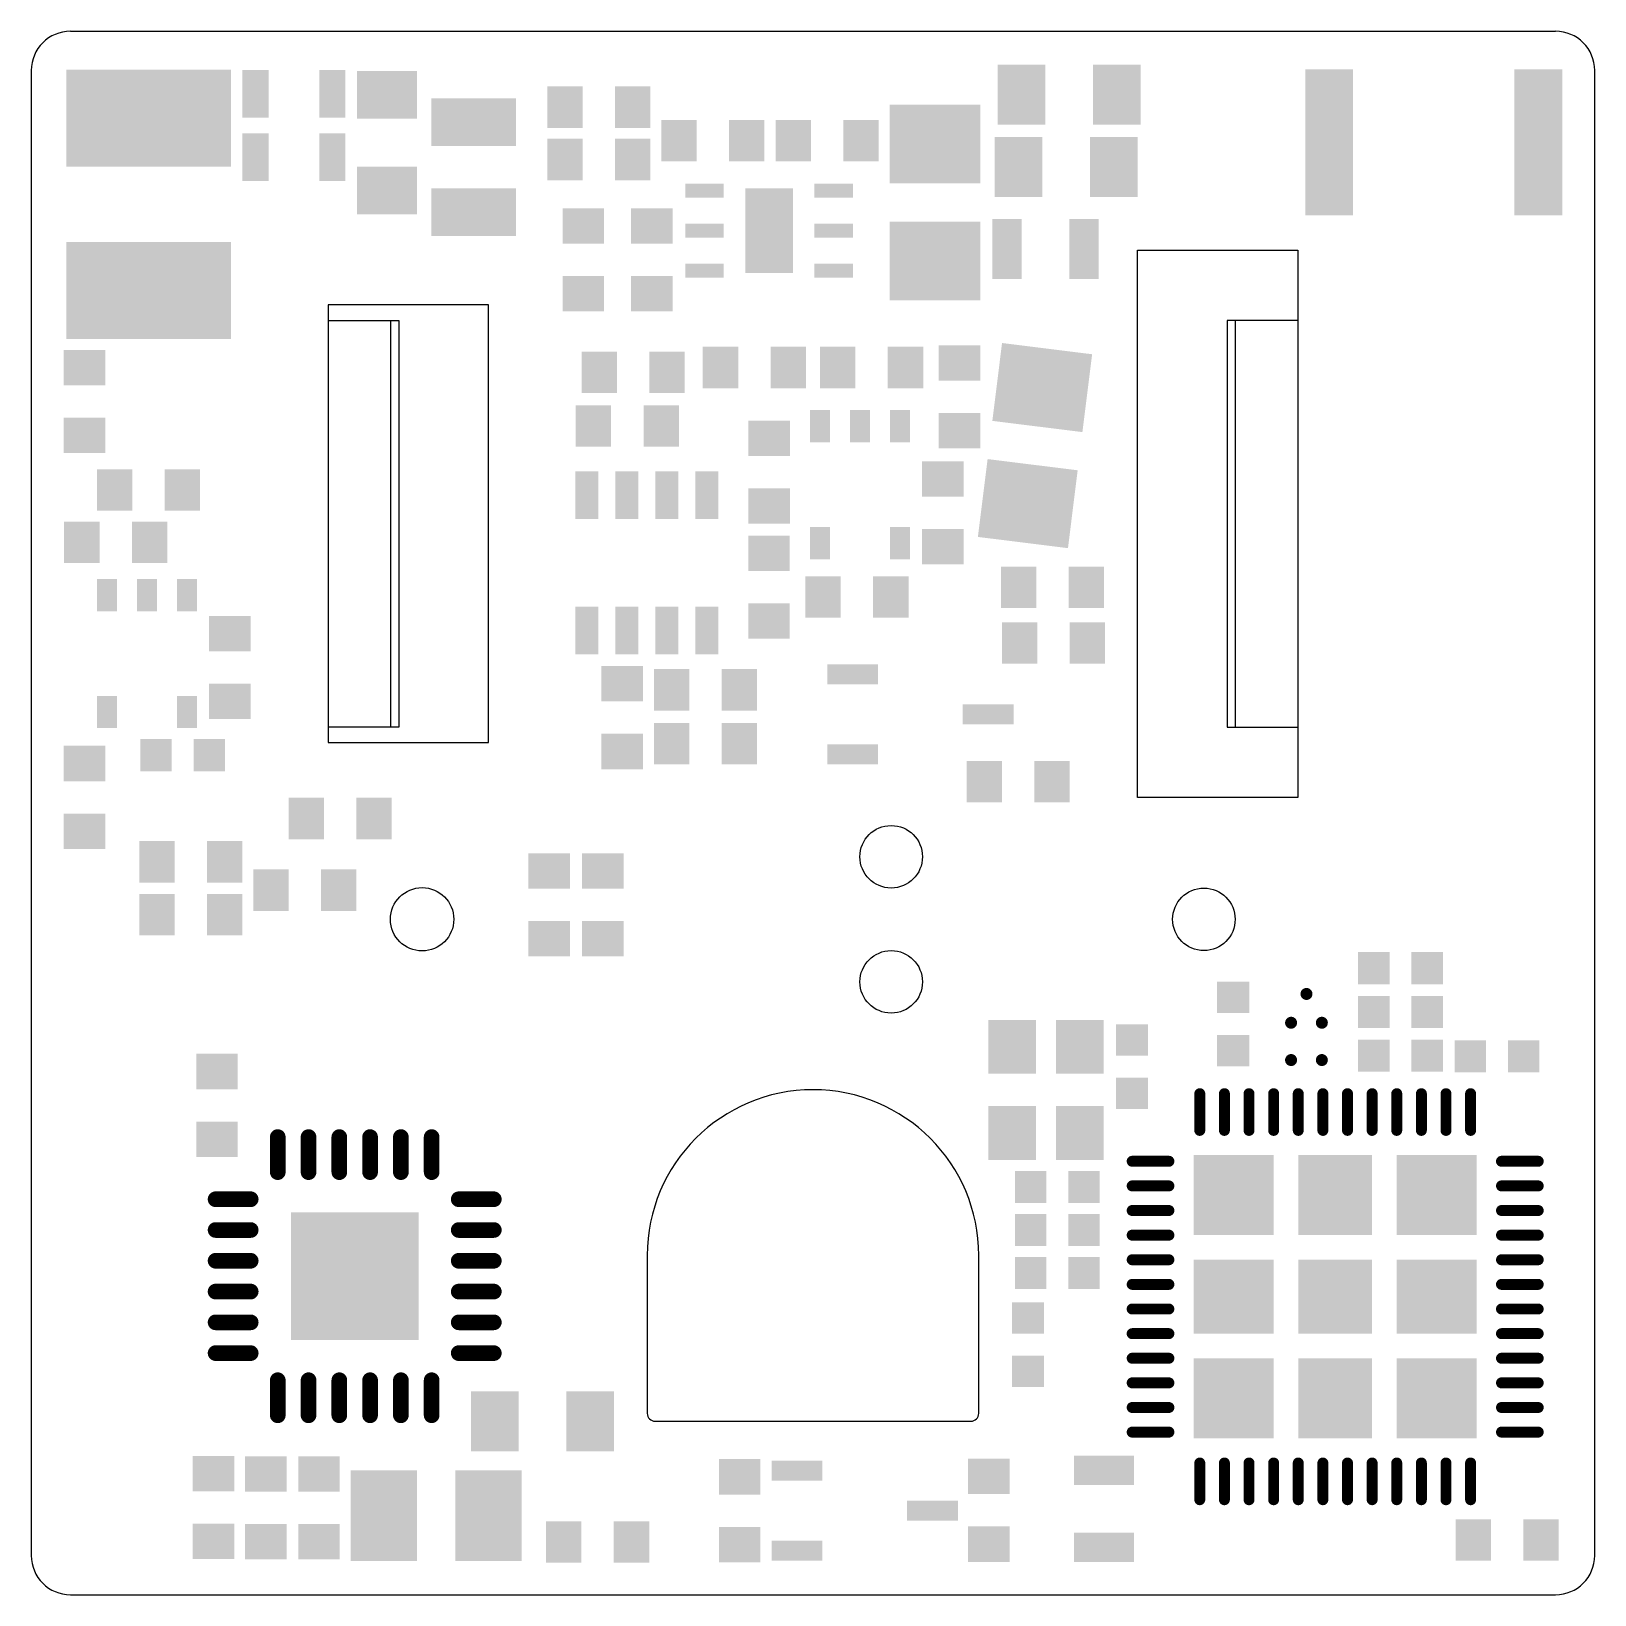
# Model space of a CAD drawing. Extents: x -12.7 to 12.7, y -17.4 to 8.
import ezdxf

# ---------------------------------------------------------------- set-up
doc = ezdxf.new("R2010")
doc.units = 0
doc.layers.add('20', color=7, linetype='CONTINUOUS')
doc.layers.add('31', color=253, linetype='CONTINUOUS')

# ---------------------------------------------------------------- blocks, each defined once
blk = doc.blocks.new('PIE')
at = {"const_width": 0.5}
blk.add_lwpolyline([(0, -0.25, 1), (0, 0.25, 1), (0, -0.25)], format="xyb", dxfattribs=at)
blk = doc.blocks.new('RECT')
blk.add_solid([(-0.5, -0.5), (0.5, -0.5), (-0.5, 0.5), (0.5, 0.5)])
blk = doc.blocks.new('RECT40736X131936R100')
at = {"const_width": 0.1273}
blk.add_lwpolyline([(0.0636, -0.285), (0.0636, 0.285, 0.4142), (0, 0.3487), (0, 0.3487, 0.4142), (-0.0636, 0.285), (-0.0636, -0.285, 0.4142), (0, -0.3487), (0, -0.3487, 0.4142)], format="xyb", close=True, dxfattribs=at)
blk.add_solid([(-0.0254, -0.3104), (0.0254, -0.3104), (-0.0254, 0.3104), (0.0254, 0.3104)])
blk = doc.blocks.new('RECT123936X28448R100')
at = {"const_width": 0.0889}
blk.add_lwpolyline([(0.3429, 0), (0.3429, 0, 0.4142), (0.2984, 0.0445), (-0.2984, 0.0445, 0.4142), (-0.3429, 0), (-0.3429, 0, 0.4142), (-0.2984, -0.0445), (0.2984, -0.0445, 0.4142)], format="xyb", close=True, dxfattribs=at)
blk.add_solid([(-0.3206, -0.0222), (0.3206, -0.0222), (-0.3206, 0.0222), (0.3206, 0.0222)])

msp = doc.modelspace()

# ---------------------------------------------------------------- linework, layer by layer
at = {"layer": '20'}
for p, q in [((-12.065, 8.001), (12.065, 8.001)), ((-12.7, 7.366), (-12.7, -16.764)), ((12.7, -16.764), (12.7, 7.366)), ((5.2705, -4.445), (5.2705, 4.445)), ((5.2705, 4.445), (7.874, 4.445)), ((7.874, 4.445), (7.874, -4.445)), ((-7.874, 3.556), (-7.874, -3.556)), ((-5.2705, 3.556), (-7.874, 3.556)), ((-5.2705, -3.556), (-5.2705, 3.556)), ((-7.874, 3.302), (-6.858, 3.302)), ((-6.858, 3.302), (-6.731, 3.302)), ((-6.858, -3.302), (-6.858, 3.302)), ((-6.731, 3.302), (-6.731, -3.302)), ((6.858, 3.302), (6.731, 3.302)), ((6.731, 3.302), (6.731, -3.302)), ((7.874, 3.302), (6.858, 3.302)), ((6.858, 3.302), (6.858, -3.302)), ((-6.858, -3.302), (-7.874, -3.302)), ((-6.731, -3.302), (-6.858, -3.302)), ((6.731, -3.302), (6.858, -3.302)), ((6.858, -3.302), (7.874, -3.302)), ((-7.874, -3.556), (-5.2705, -3.556)), ((7.874, -4.445), (5.2705, -4.445)), ((-2.6924, -11.8872), (-2.6924, -14.4526)), ((2.6924, -14.4526), (2.6924, -11.8872)), ((-2.5654, -14.5796), (2.5654, -14.5796)), ((-12.065, -17.399), (12.065, -17.399))]:
    msp.add_line(p, q, dxfattribs=at)
for centre, radius in [((1.27, -5.4102), 0.508), ((-6.35, -6.4262), 0.5143), ((6.35, -6.4262), 0.508), ((1.27, -7.4422), 0.508)]:
    msp.add_circle(centre, radius, dxfattribs=at)
for centre, radius, start, end in [((-12.065, 7.366), 0.635, 90, 180), ((12.065, 7.366), 0.635, 0, 90), ((0, -11.8872), 2.6924, 90, 180), ((0, -11.8872), 2.6924, 0, 90), ((-2.5654, -14.4526), 0.127, 180, 270), ((2.5654, -14.4526), 0.127, 270, 0), ((-12.065, -16.764), 0.635, 180, 270), ((12.065, -16.764), 0.635, 270, 0)]:
    msp.add_arc(centre, radius, start, end, dxfattribs=at)

# ---------------------------------------------------------------- block references
at = {"layer": '31'}
for p, xscale, yscale, rotation in [((-10.795, 6.5911), 1.5746, 2.6746, 90), ((-6.9215, 6.9663), 0.7746, 0.9746, 270), ((-5.5118, 6.5244), 0.7746, 1.3746, 270), ((-4.0298, 6.7691), 0.5746, 0.6746, 180), ((-2.9298, 6.7691), 0.5746, 0.6746, 180), ((1.9812, 6.1697), 1.2746, 1.4746, 270), ((-2.1756, 6.223), 0.5746, 0.6746, 180), ((-1.0756, 6.223), 0.5746, 0.6746, 180), ((-0.3214, 6.223), 0.5746, 0.6746, 180), ((0.7786, 6.223), 0.5746, 0.6746, 180), ((-9.0578, 5.9531), 0.4246, 0.7746, 180), ((-7.8078, 5.9531), 0.4246, 0.7746, 180), ((-6.9215, 5.4163), 0.7746, 0.9746, 270), ((-5.5118, 5.0644), 0.7746, 1.3746, 270), ((-1.7644, 5.4125), 0.6246, 0.2246, 180), ((-0.7144, 4.7625), 0.7746, 1.3746, 180), ((0.3356, 5.4125), 0.6246, 0.2246, 180), ((-3.7306, 4.8363), 0.5746, 0.6746, 270), ((-2.6194, 4.8363), 0.5746, 0.6746, 270), ((-1.7644, 4.7625), 0.6246, 0.2246, 180), ((0.3356, 4.7625), 0.6246, 0.2246, 180), ((1.9812, 4.2697), 1.2746, 1.4746, 270), ((3.1528, 4.4641), 0.4746, 0.9746, 180), ((4.4032, 4.4641), 0.4746, 0.9746, 180), ((-10.795, 3.7911), 1.5746, 2.6746, 90), ((-1.7644, 4.1125), 0.6246, 0.2246, 180), ((0.3356, 4.1125), 0.6246, 0.2246, 180), ((-3.7306, 3.7363), 0.5746, 0.6746, 270), ((-2.6194, 3.7363), 0.5746, 0.6746, 270), ((-11.8364, 2.5344), 0.5746, 0.6746, 270), ((0.4025, 2.54), 0.5746, 0.6746, 180), ((1.5025, 2.54), 0.5746, 0.6746, 180), ((2.3813, 2.6138), 0.5746, 0.6746, 270), ((3.7242, 2.2127), 1.2746, 1.4746, 82.9), ((-3.5663, 1.5875), 0.5746, 0.6746, 180), ((-2.4663, 1.5875), 0.5746, 0.6746, 180), ((0.112, 1.585), 0.5246, 0.3246, 270), ((0.762, 1.585), 0.5246, 0.3246, 270), ((1.412, 1.585), 0.5246, 0.3246, 270), ((2.3813, 1.5138), 0.5746, 0.6746, 270), ((-11.8364, 1.4344), 0.5746, 0.6746, 270), ((-0.7112, 1.3882), 0.5746, 0.6746, 90), ((3.4894, 0.3273), 1.2746, 1.4746, 82.9), ((-3.6738, 0.465), 0.7746, 0.3746, 270), ((-3.0238, 0.465), 0.7746, 0.3746, 270), ((-2.3738, 0.465), 0.7746, 0.3746, 270), ((-1.7238, 0.465), 0.7746, 0.3746, 270), ((2.1082, 0.7278), 0.5746, 0.6746, 90), ((-0.7112, 0.2882), 0.5746, 0.6746, 90), ((-11.8784, -0.3016), 0.5746, 0.6746, 180), ((-10.7784, -0.3016), 0.5746, 0.6746, 180), ((-0.7144, -0.4819), 0.5746, 0.6746, 270), ((0.112, -0.315), 0.5246, 0.3246, 270), ((1.412, -0.315), 0.5246, 0.3246, 270), ((2.1082, -0.3722), 0.5746, 0.6746, 90), ((-11.4704, -1.1582), 0.5246, 0.3246, 270), ((-10.8204, -1.1582), 0.5246, 0.3246, 270), ((-10.1704, -1.1582), 0.5246, 0.3246, 270), ((0.1644, -1.1906), 0.5746, 0.6746, 180), ((1.2644, -1.1906), 0.5746, 0.6746, 180), ((-9.4742, -1.7868), 0.5746, 0.6746, 270), ((-3.6738, -1.735), 0.7746, 0.3746, 90), ((-3.0238, -1.735), 0.7746, 0.3746, 90), ((-2.3738, -1.735), 0.7746, 0.3746, 90), ((-1.7238, -1.735), 0.7746, 0.3746, 90), ((-0.7144, -1.5819), 0.5746, 0.6746, 270), ((-3.0988, -2.5996), 0.5746, 0.6746, 270), ((-2.2963, -2.6987), 0.5746, 0.6746, 180), ((-1.1963, -2.6987), 0.5746, 0.6746, 180), ((-9.4742, -2.8868), 0.5746, 0.6746, 270), ((-11.4704, -3.0582), 0.5246, 0.3246, 270), ((-10.1704, -3.0582), 0.5246, 0.3246, 270), ((-10.6724, -3.7592), 0.5105, 0.5207, 180), ((-9.8063, -3.7592), 0.5105, 0.5207, 180), ((-3.0988, -3.6996), 0.5746, 0.6746, 270), ((-11.8364, -3.895), 0.5746, 0.6746, 270), ((2.7837, -4.191), 0.5746, 0.6746, 180), ((3.8838, -4.191), 0.5746, 0.6746, 180), ((-8.2335, -4.7879), 0.5746, 0.6746, 180), ((-7.1335, -4.7879), 0.5746, 0.6746, 180), ((-11.8364, -4.995), 0.5746, 0.6746, 270), ((-4.2862, -5.6413), 0.5746, 0.6746, 270), ((-3.4131, -5.6413), 0.5746, 0.6746, 90), ((-10.6592, -6.35), 0.5746, 0.6746, 180), ((-9.5592, -6.35), 0.5746, 0.6746, 180), ((-4.2862, -6.7412), 0.5746, 0.6746, 270), ((-3.4131, -6.7412), 0.5746, 0.6746, 90), ((6.8262, -7.6949), 0.5105, 0.5207, 90), ((3.2346, -8.498), 0.8746, 0.7746, 270), ((4.3346, -8.498), 0.8746, 0.7746, 270), ((5.1816, -8.3871), 0.5105, 0.5207, 90), ((6.8262, -8.5611), 0.5105, 0.5207, 90), ((-9.6837, -8.8988), 0.5746, 0.6746, 90), ((10.6794, -8.6519), 0.5105, 0.5207, 180), ((11.5456, -8.6519), 0.5105, 0.5207, 180), ((5.1816, -9.2532), 0.5105, 0.5207, 90), ((3.2346, -9.898), 0.8746, 0.7746, 270), ((4.3346, -9.898), 0.8746, 0.7746, 270), ((-9.6837, -9.9988), 0.5746, 0.6746, 90), ((6.8336, -10.9071), 1.3, 1.3, 90), ((8.4836, -10.9071), 1.3, 1.2, 90), ((10.1336, -10.9071), 1.3, 1.3, 90), ((3.5357, -10.7759), 0.5105, 0.5207, 180), ((4.4018, -10.7759), 0.5105, 0.5207, 180), ((-7.4454, -12.2238), 2.0746, 2.0746, 180), ((3.5357, -11.4745), 0.5105, 0.5207, 180), ((4.4018, -11.4745), 0.5105, 0.5207, 180), ((3.5357, -12.173), 0.5105, 0.5207, 180), ((4.4018, -12.173), 0.5105, 0.5207, 180), ((6.8336, -12.5571), 1.2, 1.3, 90), ((8.4836, -12.5571), 1.2, 1.2, 90), ((10.1336, -12.5571), 1.2, 1.3, 90), ((3.4925, -12.9019), 0.5105, 0.5207, 270), ((3.4925, -13.7681), 0.5105, 0.5207, 270), ((6.8336, -14.2071), 1.3, 1.3, 90), ((8.4836, -14.2071), 1.3, 1.2, 90), ((10.1336, -14.2071), 1.3, 1.3, 90), ((-9.7409, -15.4329), 0.5746, 0.6746, 90), ((-8.89, -15.4361), 0.5746, 0.6746, 270), ((-8.0264, -15.4361), 0.5746, 0.6746, 90), ((-1.1906, -15.4838), 0.5746, 0.6746, 270), ((2.8575, -15.4774), 0.5746, 0.6746, 90), ((4.7276, -15.377), 0.4746, 0.9746, 270), ((-6.9714, -16.1163), 1.0746, 1.4746, 180), ((-5.2714, -16.1163), 1.0746, 1.4746, 180), ((-9.7409, -16.5329), 0.5746, 0.6746, 90), ((-8.89, -16.5361), 0.5746, 0.6746, 270), ((-8.0264, -16.5361), 0.5746, 0.6746, 90), ((-4.0488, -16.5418), 0.5746, 0.6746, 180), ((-2.9489, -16.5418), 0.5746, 0.6746, 180), ((-1.1906, -16.5838), 0.5746, 0.6746, 270), ((2.8575, -16.5774), 0.5746, 0.6746, 90), ((4.7276, -16.6275), 0.4746, 0.9746, 270)]:
    msp.add_blockref('RECT', p, dxfattribs=dict(at, xscale=xscale, yscale=yscale, rotation=rotation))
for name, p, xscale, yscale in [('RECT', (-9.0578, 6.985), 0.4246, 0.7746), ('RECT', (-7.8078, 6.985), 0.4246, 0.7746), ('RECT', (3.3874, 6.9691), 0.7746, 0.9746), ('RECT', (4.9374, 6.9691), 0.7746, 0.9746), ('RECT', (8.3838, 6.1976), 0.7746, 2.3746), ('RECT', (11.7838, 6.1976), 0.7746, 2.3746), ('RECT', (-4.0298, 5.9182), 0.5746, 0.6746), ('RECT', (-2.9298, 5.9182), 0.5746, 0.6746), ('RECT', (3.3398, 5.7944), 0.7746, 0.9746), ('RECT', (4.8898, 5.7944), 0.7746, 0.9746), ('RECT', (-3.471, 2.4606), 0.5746, 0.6746), ('RECT', (-2.371, 2.4606), 0.5746, 0.6746), ('RECT', (-1.5025, 2.54), 0.5746, 0.6746), ('RECT', (-0.4025, 2.54), 0.5746, 0.6746), ('RECT', (-11.345, 0.5493), 0.5746, 0.6746), ('RECT', (-10.245, 0.5493), 0.5746, 0.6746), ('RECT', (3.3394, -1.0319), 0.5746, 0.6746), ('RECT', (4.4394, -1.0319), 0.5746, 0.6746), ('RECT', (3.3553, -1.9368), 0.5746, 0.6746), ('RECT', (4.4553, -1.9368), 0.5746, 0.6746), ('RECT', (0.6462, -2.4456), 0.8246, 0.3246), ('RECT', (2.8462, -3.0956), 0.8246, 0.3246), ('RECT', (-2.2963, -3.5719), 0.5746, 0.6746), ('RECT', (-1.1963, -3.5719), 0.5746, 0.6746), ('RECT', (0.6462, -3.7456), 0.8246, 0.3246), ('RECT', (-10.6592, -5.4928), 0.5746, 0.6746), ('RECT', (-9.5592, -5.4928), 0.5746, 0.6746), ('RECT', (-8.805, -5.9531), 0.5746, 0.6746), ('RECT', (-7.705, -5.9531), 0.5746, 0.6746), ('RECT', (9.111, -7.22), 0.5105, 0.5207), ('RECT', (9.9771, -7.22), 0.5105, 0.5207), ('PIE', (8.0169, -7.6386), 0.1946, 0.1946), ('RECT', (9.111, -7.9312), 0.5105, 0.5207), ('RECT', (9.9771, -7.9312), 0.5105, 0.5207), ('PIE', (7.7669, -8.1066), 0.1946, 0.1946), ('PIE', (8.2669, -8.1066), 0.1946, 0.1946), ('PIE', (7.7669, -8.7126), 0.1946, 0.1946), ('PIE', (8.2669, -8.7126), 0.1946, 0.1946), ('RECT', (9.111, -8.6424), 0.5105, 0.5207), ('RECT', (9.9771, -8.6424), 0.5105, 0.5207), ('RECT', (-5.1692, -14.5796), 0.7746, 0.9746), ('RECT', (-3.6192, -14.5796), 0.7746, 0.9746), ('RECT', (-0.2586, -15.3838), 0.8246, 0.3246), ('RECT', (1.9414, -16.0338), 0.8246, 0.3246), ('RECT', (10.7276, -16.51), 0.5746, 0.6746), ('RECT', (11.8276, -16.51), 0.5746, 0.6746), ('RECT', (-0.2586, -16.6837), 0.8246, 0.3246)]:
    msp.add_blockref(name, p, dxfattribs=dict(at, xscale=xscale, yscale=yscale))
for name, p, rotation in [('RECT123936X28448R100', (6.2836, -9.5571), 90), ('RECT123936X28448R100', (6.6836, -9.5571), 90), ('RECT123936X28448R100', (7.0836, -9.5571), 90), ('RECT123936X28448R100', (7.4836, -9.5571), 90), ('RECT123936X28448R100', (7.8836, -9.5571), 90), ('RECT123936X28448R100', (8.2836, -9.5571), 90), ('RECT123936X28448R100', (8.6836, -9.5571), 90), ('RECT123936X28448R100', (9.0836, -9.5571), 90), ('RECT123936X28448R100', (9.4836, -9.5571), 90), ('RECT123936X28448R100', (9.8836, -9.5571), 90), ('RECT123936X28448R100', (10.2836, -9.5571), 90), ('RECT123936X28448R100', (10.6836, -9.5571), 90), ('RECT123936X28448R100', (5.4836, -10.3571), 180), ('RECT123936X28448R100', (11.4836, -10.3571), 180), ('RECT40736X131936R100', (-9.4204, -10.9738), 270), ('RECT40736X131936R100', (-5.4704, -10.9738), 270), ('RECT123936X28448R100', (5.4836, -10.7571), 180), ('RECT123936X28448R100', (11.4836, -10.7571), 180), ('RECT123936X28448R100', (5.4836, -11.1571), 180), ('RECT123936X28448R100', (11.4836, -11.1571), 180), ('RECT40736X131936R100', (-9.4204, -11.4738), 270), ('RECT40736X131936R100', (-5.4704, -11.4738), 270), ('RECT123936X28448R100', (5.4836, -11.5571), 180), ('RECT123936X28448R100', (11.4836, -11.5571), 180), ('RECT40736X131936R100', (-9.4204, -11.9738), 270), ('RECT40736X131936R100', (-5.4704, -11.9738), 270), ('RECT123936X28448R100', (5.4836, -11.9571), 180), ('RECT123936X28448R100', (11.4836, -11.9571), 180), ('RECT40736X131936R100', (-9.4204, -12.4738), 270), ('RECT40736X131936R100', (-5.4704, -12.4738), 270), ('RECT123936X28448R100', (5.4836, -12.3571), 180), ('RECT123936X28448R100', (11.4836, -12.3571), 180), ('RECT123936X28448R100', (5.4836, -12.7571), 180), ('RECT123936X28448R100', (11.4836, -12.7571), 180), ('RECT40736X131936R100', (-9.4204, -12.9738), 270), ('RECT40736X131936R100', (-5.4704, -12.9738), 270), ('RECT123936X28448R100', (5.4836, -13.1571), 180), ('RECT123936X28448R100', (11.4836, -13.1571), 180), ('RECT40736X131936R100', (-9.4204, -13.4738), 270), ('RECT40736X131936R100', (-5.4704, -13.4738), 270), ('RECT123936X28448R100', (5.4836, -13.5571), 180), ('RECT123936X28448R100', (11.4836, -13.5571), 180), ('RECT123936X28448R100', (5.4836, -13.9571), 180), ('RECT123936X28448R100', (11.4836, -13.9571), 180), ('RECT123936X28448R100', (5.4836, -14.3571), 180), ('RECT123936X28448R100', (11.4836, -14.3571), 180), ('RECT123936X28448R100', (5.4836, -14.7571), 180), ('RECT123936X28448R100', (11.4836, -14.7571), 180), ('RECT123936X28448R100', (6.2836, -15.5571), 90), ('RECT123936X28448R100', (6.6836, -15.5571), 90), ('RECT123936X28448R100', (7.0836, -15.5571), 90), ('RECT123936X28448R100', (7.4836, -15.5571), 90), ('RECT123936X28448R100', (7.8836, -15.5571), 90), ('RECT123936X28448R100', (8.2836, -15.5571), 90), ('RECT123936X28448R100', (8.6836, -15.5571), 90), ('RECT123936X28448R100', (9.0836, -15.5571), 90), ('RECT123936X28448R100', (9.4836, -15.5571), 90), ('RECT123936X28448R100', (9.8836, -15.5571), 90), ('RECT123936X28448R100', (10.2836, -15.5571), 90), ('RECT123936X28448R100', (10.6836, -15.5571), 90)]:
    msp.add_blockref(name, p, dxfattribs=dict(at, rotation=rotation))
for p in [(-8.6954, -10.2488), (-8.1954, -10.2488), (-7.6954, -10.2488), (-7.1954, -10.2488), (-6.6954, -10.2488), (-6.1954, -10.2488), (-8.6954, -14.1988), (-8.1954, -14.1988), (-7.6954, -14.1988), (-7.1954, -14.1988), (-6.6954, -14.1988), (-6.1954, -14.1988)]:
    msp.add_blockref('RECT40736X131936R100', p, dxfattribs=at)

doc.saveas('drawing.dxf')
